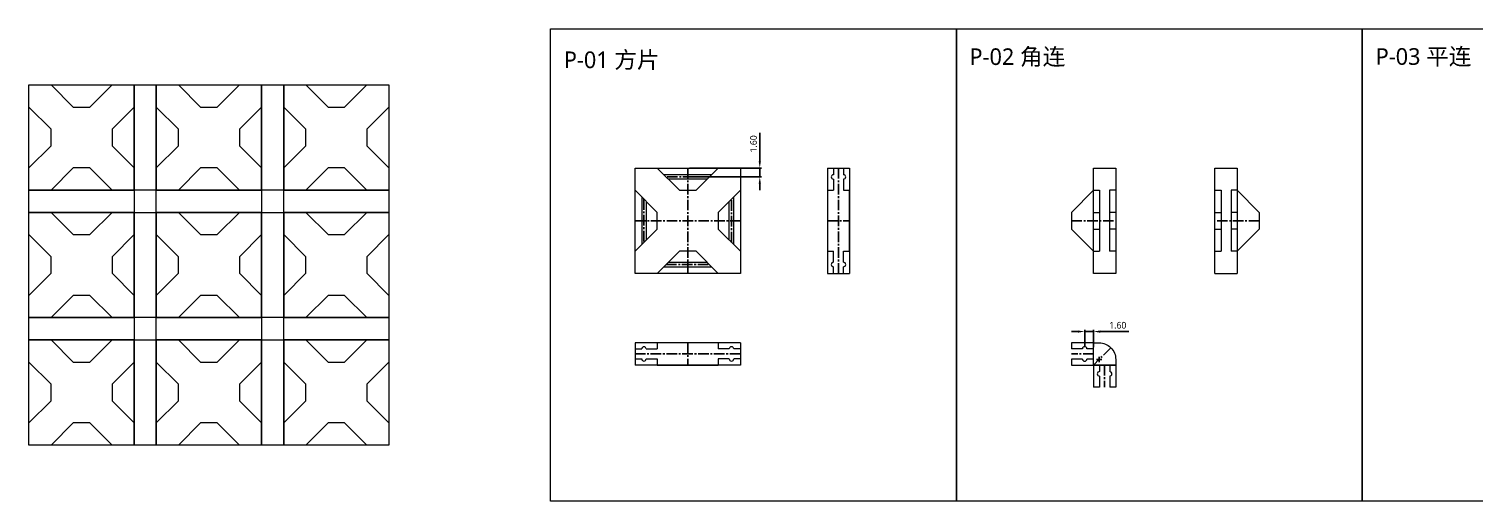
# Model space of a CAD drawing. Header units: millimetres. Extents: x 802 to 1336, y 683 to 768.
# Drawn here: x 802.1 to 1063, y 682.5 to 767.7 of the extents above; entities that cross this region are included whole.
import ezdxf

# ---------------------------------------------------------------- set-up
doc = ezdxf.new("R2010")
doc.units = ezdxf.units.MM
doc.header["$LTSCALE"] = 0.1
doc.header["$PDSIZE"] = -5
doc.linetypes.add('CENTER2', pattern=[28.575, 19.05, -3.175, 3.175, -3.175])
doc.layers.get('DEFPOINTS').update_dxf_attribs({"lineweight": 18})
doc.layers.add('LABEL_LINE', color=6, linetype='Continuous', lineweight=18)
doc.layers.add('SOLID_LINE', color=7, linetype='Continuous', lineweight=18)
doc.layers.add('参考', color=1, linetype='CENTER2')
doc.layers.add('注释', color=4, linetype='Continuous', lineweight=18, plot=False)
doc.styles.get("Standard").update_dxf_attribs({"font": ''})
doc.styles.get('Standard').set_extended_font_data('Microsoft YaHei')
doc.dimstyles.get("Standard").update_dxf_attribs({"dimtxt": 1.2, "dimasz": 1.2, "dimexe": 0.3, "dimexo": 0.3, "dimgap": 0.5, "dimtad": 1, "dimzin": 0, "dimdsep": 46, "dimtxsty": 'Standard', "dimcen": 0.09, "dimdle": 4, "dimclrd": 3, "dimclre": 3, "dimclrt": 6, "dimadec": 0, "dimazin": 0, "dimtfac": 1, "dimtmove": 0, "dimatfit": 3, "dimfxl": 1, "dimtolj": 1, "dimtzin": 0, "dimarcsym": 0})

# ---------------------------------------------------------------- blocks, each defined once
blk = doc.blocks.new('*D0')
at = {"layer": 'DEFPOINTS', "color": 3, "linetype": 'Continuous', "lineweight": -2}
for p, q in [((934.01, 743.81), (934.01, 748.95)), ((921.3, 742.61), (934.31, 742.61)), ((921.3, 741.01), (934.31, 741.01)), ((934.01, 741.01), (934.01, 742.61)), ((934.01, 739.81), (934.01, 738.61))]:
    blk.add_line(p, q, dxfattribs=at)
at = {"layer": 'DEFPOINTS', "color": 0}
for p in [(921, 742.61), (921, 741.01), (934.01, 742.61)]:
    blk.add_point(p, dxfattribs=at)
at = {"layer": 'DEFPOINTS', "color": 3}
for points in [[(933.81, 743.81), (934.21, 743.81), (934.01, 742.61)], [(933.81, 739.81), (934.21, 739.81), (934.01, 741.01)]]:
    blk.add_solid(points, dxfattribs=at)
at = {"layer": 'DEFPOINTS', "color": 6, "insert": (932.89, 746.98), "char_height": 1.2, "attachment_point": 5, "rotation": 90}
blk.add_mtext('\\A1;1.60', dxfattribs=at)
blk = doc.blocks.new('*D1')
at = {"layer": 'DEFPOINTS', "color": 3, "linetype": 'Continuous', "lineweight": -2}
for p, q in [((991.46, 713.12), (990.26, 713.12)), ((992.66, 710.31), (992.66, 713.42)), ((992.66, 713.12), (994.26, 713.12)), ((994.26, 710.31), (994.26, 713.42)), ((995.46, 713.12), (1000.61, 713.12))]:
    blk.add_line(p, q, dxfattribs=at)
at = {"layer": 'DEFPOINTS', "color": 0}
for p in [(994.26, 713.12), (992.66, 710.01), (994.26, 710.01)]:
    blk.add_point(p, dxfattribs=at)
at = {"layer": 'DEFPOINTS', "color": 3}
for points in [[(991.46, 713.32), (991.46, 712.92), (992.66, 713.12)], [(995.46, 713.32), (995.46, 712.92), (994.26, 713.12)]]:
    blk.add_solid(points, dxfattribs=at)
at = {"layer": 'DEFPOINTS', "color": 6, "insert": (998.64, 714.25), "char_height": 1.2, "attachment_point": 5}
blk.add_mtext('\\A1;1.60', dxfattribs=at)

msp = doc.modelspace()

# ---------------------------------------------------------------- linework, layer by layer
at = {"layer": 'DEFPOINTS'}
for p, q in [((947.316, 742.613), (949.116, 742.613)), ((946.216, 738.613), (946.216, 727.613)), ((950.216, 727.613), (950.216, 738.613)), ((947.316, 723.613), (949.116, 723.613)), ((947.316, 723.613), (949.116, 723.613)), ((947.316, 723.613), (949.116, 723.613)), ((911.503, 709.988), (911.503, 708.188)), ((911.503, 709.988), (911.503, 708.188)), ((911.503, 709.988), (911.503, 708.188)), ((926.503, 711.088), (915.503, 711.088)), ((930.503, 709.988), (930.503, 708.188)), ((990.265, 711.088), (990.265, 710.008)), ((994.265, 711.088), (990.265, 711.088)), ((915.503, 707.088), (926.503, 707.088)), ((990.265, 708.168), (990.265, 707.088)), ((990.265, 707.088), (994.265, 707.088)), ((994.265, 707.088), (994.265, 703.088)), ((998.265, 707.088), (998.265, 703.088)), ((995.345, 703.088), (994.265, 703.088)), ((998.265, 703.088), (997.185, 703.088))]:
    msp.add_line(p, q, dxfattribs=at)
for points in [[(802.076, 757.629), (821.076, 757.629), (821.076, 738.629), (802.076, 738.629)], [(821.076, 757.629), (825.076, 757.629), (825.076, 738.629), (821.076, 738.629)], [(825.076, 757.629), (844.076, 757.629), (844.076, 738.629), (825.076, 738.629)], [(844.076, 757.629), (848.076, 757.629), (848.076, 738.629), (844.076, 738.629)], [(848.076, 757.629), (867.076, 757.629), (867.076, 738.629), (848.076, 738.629)], [(911.503, 742.613), (930.503, 742.613), (930.503, 723.613), (911.503, 723.613)], [(994.265, 742.613), (998.265, 742.613), (998.265, 723.613), (994.265, 723.613)], [(821.076, 738.629), (821.076, 734.629), (802.076, 734.629), (802.076, 738.629)], [(844.076, 738.629), (844.076, 734.629), (825.076, 734.629), (825.076, 738.629)], [(867.076, 738.629), (867.076, 734.629), (848.076, 734.629), (848.076, 738.629)], [(802.076, 734.629), (821.076, 734.629), (821.076, 715.629), (802.076, 715.629)], [(821.076, 734.629), (825.076, 734.629), (825.076, 715.629), (821.076, 715.629)], [(825.076, 734.629), (844.076, 734.629), (844.076, 715.629), (825.076, 715.629)], [(844.076, 734.629), (848.076, 734.629), (848.076, 715.629), (844.076, 715.629)], [(848.076, 734.629), (867.076, 734.629), (867.076, 715.629), (848.076, 715.629)], [(821.076, 715.629), (821.076, 711.629), (802.076, 711.629), (802.076, 715.629)], [(844.076, 715.629), (844.076, 711.629), (825.076, 711.629), (825.076, 715.629)], [(867.076, 715.629), (867.076, 711.629), (848.076, 711.629), (848.076, 715.629)], [(802.076, 711.629), (821.076, 711.629), (821.076, 692.629), (802.076, 692.629)], [(821.076, 711.629), (825.076, 711.629), (825.076, 692.629), (821.076, 692.629)], [(825.076, 711.629), (844.076, 711.629), (844.076, 692.629), (825.076, 692.629)], [(844.076, 711.629), (848.076, 711.629), (848.076, 692.629), (844.076, 692.629)], [(848.076, 711.629), (867.076, 711.629), (867.076, 692.629), (848.076, 692.629)]]:
    msp.add_lwpolyline(points, close=True, dxfattribs=at)
msp.add_lwpolyline([(994.265, 711.088), (995.265, 711.088, -0.4142136), (998.265, 708.088), (998.265, 707.088), (994.265, 707.088)], format="xyb", close=True, dxfattribs=at)
for centre, start, end in [((992.665, 710.008), 360, 180), ((992.665, 708.168), 180, 0), ((995.345, 705.488), 90, 270), ((997.185, 705.488), 270, 90)]:
    msp.add_arc(centre, 0.4, start, end, dxfattribs=at)
at = {"layer": 'LABEL_LINE'}
for points in [[(896.229, 767.717), (969.504, 767.717), (969.504, 682.541), (896.229, 682.541)], [(969.504, 767.717), (1042.78, 767.717), (1042.78, 682.541), (969.504, 682.541)], [(1042.78, 767.717), (1116.055, 767.717), (1116.055, 682.541), (1042.78, 682.541)]]:
    msp.add_lwpolyline(points, close=True, dxfattribs=at)
at = {"layer": 'SOLID_LINE'}
for p, q in [((810.076, 753.629), (806.076, 757.629)), ((813.076, 753.629), (817.076, 757.629)), ((833.076, 753.629), (829.076, 757.629)), ((836.076, 753.629), (840.076, 757.629)), ((856.076, 753.629), (852.076, 757.629)), ((859.076, 753.629), (863.076, 757.629)), ((802.076, 753.629), (806.076, 749.629)), ((810.076, 753.629), (813.076, 753.629)), ((821.076, 753.629), (817.076, 749.629)), ((825.076, 753.629), (829.076, 749.629)), ((833.076, 753.629), (836.076, 753.629)), ((844.076, 753.629), (840.076, 749.629)), ((848.076, 753.629), (852.076, 749.629)), ((856.076, 753.629), (859.076, 753.629)), ((867.076, 753.629), (863.076, 749.629)), ((806.076, 746.629), (806.076, 749.629)), ((817.076, 749.629), (817.076, 746.629)), ((829.076, 746.629), (829.076, 749.629)), ((840.076, 749.629), (840.076, 746.629)), ((852.076, 746.629), (852.076, 749.629)), ((863.076, 749.629), (863.076, 746.629)), ((802.076, 742.629), (806.076, 746.629)), ((821.076, 742.629), (817.076, 746.629)), ((825.076, 742.629), (829.076, 746.629)), ((844.076, 742.629), (840.076, 746.629)), ((848.076, 742.629), (852.076, 746.629)), ((867.076, 742.629), (863.076, 746.629)), ((810.076, 742.629), (806.076, 738.629)), ((813.076, 742.629), (810.076, 742.629)), ((813.076, 742.629), (817.076, 738.629)), ((833.076, 742.629), (829.076, 738.629)), ((836.076, 742.629), (833.076, 742.629)), ((836.076, 742.629), (840.076, 738.629)), ((856.076, 742.629), (852.076, 738.629)), ((859.076, 742.629), (856.076, 742.629)), ((859.076, 742.629), (863.076, 738.629)), ((919.503, 738.613), (915.503, 742.613)), ((925.303, 741.413), (916.703, 741.413)), ((922.503, 738.613), (926.503, 742.613)), ((946.216, 742.613), (946.216, 723.613)), ((946.216, 742.613), (950.216, 742.613)), ((947.316, 742.613), (947.316, 741.413)), ((949.116, 742.613), (949.116, 741.413)), ((950.216, 742.613), (950.216, 723.613)), ((1016.179, 723.613), (1016.179, 742.613)), ((1016.179, 742.613), (1020.179, 742.613)), ((1020.179, 742.613), (1020.179, 723.613)), ((911.503, 738.613), (915.503, 734.613)), ((924.503, 740.613), (917.503, 740.613)), ((919.503, 738.613), (922.503, 738.613)), ((930.503, 738.613), (926.503, 734.613)), ((946.216, 738.613), (947.316, 738.613)), ((947.316, 740.613), (947.316, 738.613)), ((949.116, 740.613), (949.116, 738.613)), ((949.116, 738.613), (950.216, 738.613)), ((994.265, 738.613), (990.265, 734.613)), ((994.265, 738.613), (995.365, 738.613)), ((995.365, 738.613), (995.365, 727.613)), ((998.265, 738.613), (997.165, 738.613)), ((997.165, 738.613), (997.165, 727.613)), ((1016.179, 738.613), (1017.279, 738.613)), ((1017.279, 738.613), (1017.279, 727.613)), ((1020.179, 738.613), (1019.079, 738.613)), ((1019.079, 738.613), (1019.079, 727.613)), ((1020.179, 738.613), (1024.179, 734.613)), ((912.703, 737.413), (912.703, 728.813)), ((913.503, 736.613), (913.503, 729.613)), ((928.503, 729.613), (928.503, 736.613)), ((929.303, 728.813), (929.303, 737.413)), ((810.076, 730.629), (806.076, 734.629)), ((813.076, 730.629), (817.076, 734.629)), ((833.076, 730.629), (829.076, 734.629)), ((836.076, 730.629), (840.076, 734.629)), ((856.076, 730.629), (852.076, 734.629)), ((859.076, 730.629), (863.076, 734.629)), ((915.503, 731.613), (915.503, 734.613)), ((926.503, 734.613), (926.503, 731.613)), ((990.265, 734.613), (990.265, 731.613)), ((994.265, 734.613), (995.365, 734.613)), ((994.265, 734.613), (995.365, 734.613)), ((998.265, 734.613), (997.165, 734.613)), ((998.265, 734.613), (997.165, 734.613)), ((1016.179, 734.613), (1017.279, 734.613)), ((1016.179, 734.613), (1017.279, 734.613)), ((1020.179, 734.613), (1019.079, 734.613)), ((1020.179, 734.613), (1019.079, 734.613)), ((1024.179, 734.613), (1024.179, 731.613)), ((802.076, 730.629), (806.076, 726.629)), ((810.076, 730.629), (813.076, 730.629)), ((821.076, 730.629), (817.076, 726.629)), ((825.076, 730.629), (829.076, 726.629)), ((833.076, 730.629), (836.076, 730.629)), ((844.076, 730.629), (840.076, 726.629)), ((848.076, 730.629), (852.076, 726.629)), ((856.076, 730.629), (859.076, 730.629)), ((867.076, 730.629), (863.076, 726.629)), ((911.503, 727.613), (915.503, 731.613)), ((930.503, 727.613), (926.503, 731.613)), ((994.265, 727.613), (990.265, 731.613)), ((994.265, 731.613), (995.365, 731.613)), ((994.265, 731.613), (995.365, 731.613)), ((998.265, 731.613), (997.165, 731.613)), ((998.265, 731.613), (997.165, 731.613)), ((1016.179, 731.613), (1017.279, 731.613)), ((1016.179, 731.613), (1017.279, 731.613)), ((1020.179, 731.613), (1019.079, 731.613)), ((1020.179, 731.613), (1019.079, 731.613)), ((1020.179, 727.613), (1024.179, 731.613)), ((806.076, 723.629), (806.076, 726.629)), ((817.076, 726.629), (817.076, 723.629)), ((829.076, 723.629), (829.076, 726.629)), ((840.076, 726.629), (840.076, 723.629)), ((852.076, 723.629), (852.076, 726.629)), ((863.076, 726.629), (863.076, 723.629)), ((919.503, 727.613), (915.503, 723.613)), ((917.503, 725.613), (924.503, 725.613)), ((922.503, 727.613), (919.503, 727.613)), ((922.503, 727.613), (926.503, 723.613)), ((946.216, 727.613), (947.316, 727.613)), ((947.316, 725.613), (947.316, 727.613)), ((949.116, 727.613), (950.216, 727.613)), ((949.116, 725.613), (949.116, 727.613)), ((994.265, 727.613), (995.365, 727.613)), ((998.265, 727.613), (997.165, 727.613)), ((1016.179, 727.613), (1017.279, 727.613)), ((1020.179, 727.613), (1019.079, 727.613)), ((802.076, 719.629), (806.076, 723.629)), ((821.076, 719.629), (817.076, 723.629)), ((825.076, 719.629), (829.076, 723.629)), ((844.076, 719.629), (840.076, 723.629)), ((848.076, 719.629), (852.076, 723.629)), ((867.076, 719.629), (863.076, 723.629)), ((916.703, 724.813), (925.303, 724.813)), ((946.216, 723.613), (950.216, 723.613)), ((947.316, 723.613), (947.316, 724.813)), ((949.116, 723.613), (949.116, 724.813)), ((1016.179, 723.613), (1020.179, 723.613)), ((810.076, 719.629), (806.076, 715.629)), ((813.076, 719.629), (810.076, 719.629)), ((813.076, 719.629), (817.076, 715.629)), ((833.076, 719.629), (829.076, 715.629)), ((836.076, 719.629), (833.076, 719.629)), ((836.076, 719.629), (840.076, 715.629)), ((856.076, 719.629), (852.076, 715.629)), ((859.076, 719.629), (856.076, 719.629)), ((859.076, 719.629), (863.076, 715.629)), ((810.076, 707.629), (806.076, 711.629)), ((813.076, 707.629), (817.076, 711.629)), ((833.076, 707.629), (829.076, 711.629)), ((836.076, 707.629), (840.076, 711.629)), ((856.076, 707.629), (852.076, 711.629)), ((859.076, 707.629), (863.076, 711.629)), ((930.503, 711.088), (911.503, 711.088)), ((911.503, 711.088), (911.503, 707.088)), ((911.503, 709.988), (912.703, 709.988)), ((913.503, 709.988), (915.503, 709.988)), ((915.503, 711.088), (915.503, 709.988)), ((926.503, 711.088), (926.503, 709.988)), ((928.503, 709.988), (926.503, 709.988)), ((930.503, 709.988), (929.303, 709.988)), ((930.503, 711.088), (930.503, 707.088)), ((992.265, 710.008), (990.265, 710.008)), ((994.265, 710.008), (993.065, 710.008)), ((802.076, 707.629), (806.076, 703.629)), ((810.076, 707.629), (813.076, 707.629)), ((821.076, 707.629), (817.076, 703.629)), ((825.076, 707.629), (829.076, 703.629)), ((833.076, 707.629), (836.076, 707.629)), ((844.076, 707.629), (840.076, 703.629)), ((848.076, 707.629), (852.076, 703.629)), ((856.076, 707.629), (859.076, 707.629)), ((867.076, 707.629), (863.076, 703.629)), ((911.503, 708.188), (912.703, 708.188)), ((930.503, 707.088), (911.503, 707.088)), ((913.503, 708.188), (915.503, 708.188)), ((915.503, 708.188), (915.503, 707.088)), ((928.503, 708.188), (926.503, 708.188)), ((926.503, 708.188), (926.503, 707.088)), ((930.503, 708.188), (929.303, 708.188)), ((992.265, 708.168), (990.265, 708.168)), ((994.265, 708.168), (993.065, 708.168)), ((995.345, 707.088), (995.345, 705.888)), ((997.185, 707.088), (997.185, 705.888)), ((995.345, 705.088), (995.345, 703.088)), ((997.185, 705.088), (997.185, 703.088)), ((806.076, 700.629), (806.076, 703.629)), ((817.076, 703.629), (817.076, 700.629)), ((829.076, 700.629), (829.076, 703.629)), ((840.076, 703.629), (840.076, 700.629)), ((852.076, 700.629), (852.076, 703.629)), ((863.076, 703.629), (863.076, 700.629)), ((802.076, 696.629), (806.076, 700.629)), ((821.076, 696.629), (817.076, 700.629)), ((825.076, 696.629), (829.076, 700.629)), ((844.076, 696.629), (840.076, 700.629)), ((848.076, 696.629), (852.076, 700.629)), ((867.076, 696.629), (863.076, 700.629)), ((810.076, 696.629), (806.076, 692.629)), ((813.076, 696.629), (810.076, 696.629)), ((813.076, 696.629), (817.076, 692.629)), ((833.076, 696.629), (829.076, 692.629)), ((836.076, 696.629), (833.076, 696.629)), ((836.076, 696.629), (840.076, 692.629)), ((856.076, 696.629), (852.076, 692.629)), ((859.076, 696.629), (856.076, 696.629)), ((859.076, 696.629), (863.076, 692.629))]:
    msp.add_line(p, q, dxfattribs=at)
for points in [[(994.265, 707.088), (994.265, 711.088)], [(994.265, 707.088), (998.265, 707.088)]]:
    msp.add_lwpolyline(points, dxfattribs=at)
for centre, start, end in [((947.316, 741.013), 90, 270), ((949.116, 741.013), 270, 90), ((947.316, 725.213), 90, 270), ((949.116, 725.213), 270, 90), ((913.103, 709.988), 0, 180), ((928.903, 709.988), 0, 180), ((913.103, 708.188), 180, 360), ((928.903, 708.188), 180, 0)]:
    msp.add_arc(centre, 0.4, start, end, dxfattribs=at)
at = {"layer": '参考'}
for p, q in [((924.903, 741.013), (917.103, 741.013)), ((921.003, 742.613), (921.003, 723.613)), ((948.216, 742.613), (948.216, 723.613)), ((913.103, 737.013), (913.103, 729.213)), ((928.903, 729.213), (928.903, 737.013)), ((911.503, 733.113), (930.503, 733.113)), ((946.216, 733.113), (950.216, 733.113)), ((990.265, 733.113), (998.265, 733.113)), ((1024.179, 733.113), (1016.179, 733.113)), ((917.103, 725.213), (924.903, 725.213)), ((921.003, 711.088), (921.003, 707.088)), ((997.386, 710.21), (994.265, 707.088)), ((930.503, 709.088), (911.503, 709.088)), ((994.265, 709.088), (990.265, 709.088)), ((995.736, 708.088), (994.794, 708.088)), ((995.265, 707.617), (995.265, 708.56)), ((996.265, 707.088), (996.265, 703.088))]:
    msp.add_line(p, q, dxfattribs=at)

# ---------------------------------------------------------------- texts
at = {"layer": '注释'}
for s, p in [('P-02 角连', (971.864, 761.21)), ('P-03 平连', (1045.19, 761.244)), ('P-01 方片', (898.639, 760.649))]:
    msp.add_text(s, height=3, dxfattribs=at).set_placement(p)

# ---------------------------------------------------------------- dimensions: what is measured, and where the dimension line sits
at = {"layer": 'DEFPOINTS'}
dim = msp.add_linear_dim(base=(934.012, 742.613), p1=(921.003, 741.013), p2=(921.003, 742.613), angle=90, dimstyle='Standard', dxfattribs=at)
dim.commit()
dim.dimension.update_dxf_attribs({"geometry": '*D0', "text_midpoint": (932.888, 746.983)})
dim = msp.add_linear_dim(base=(994.265, 713.122), p1=(992.665, 710.008), p2=(994.265, 710.008), dimstyle='Standard', dxfattribs=at)
dim.commit()
dim.dimension.update_dxf_attribs({"geometry": '*D1', "text_midpoint": (998.635, 714.245)})

doc.saveas('drawing.dxf')
